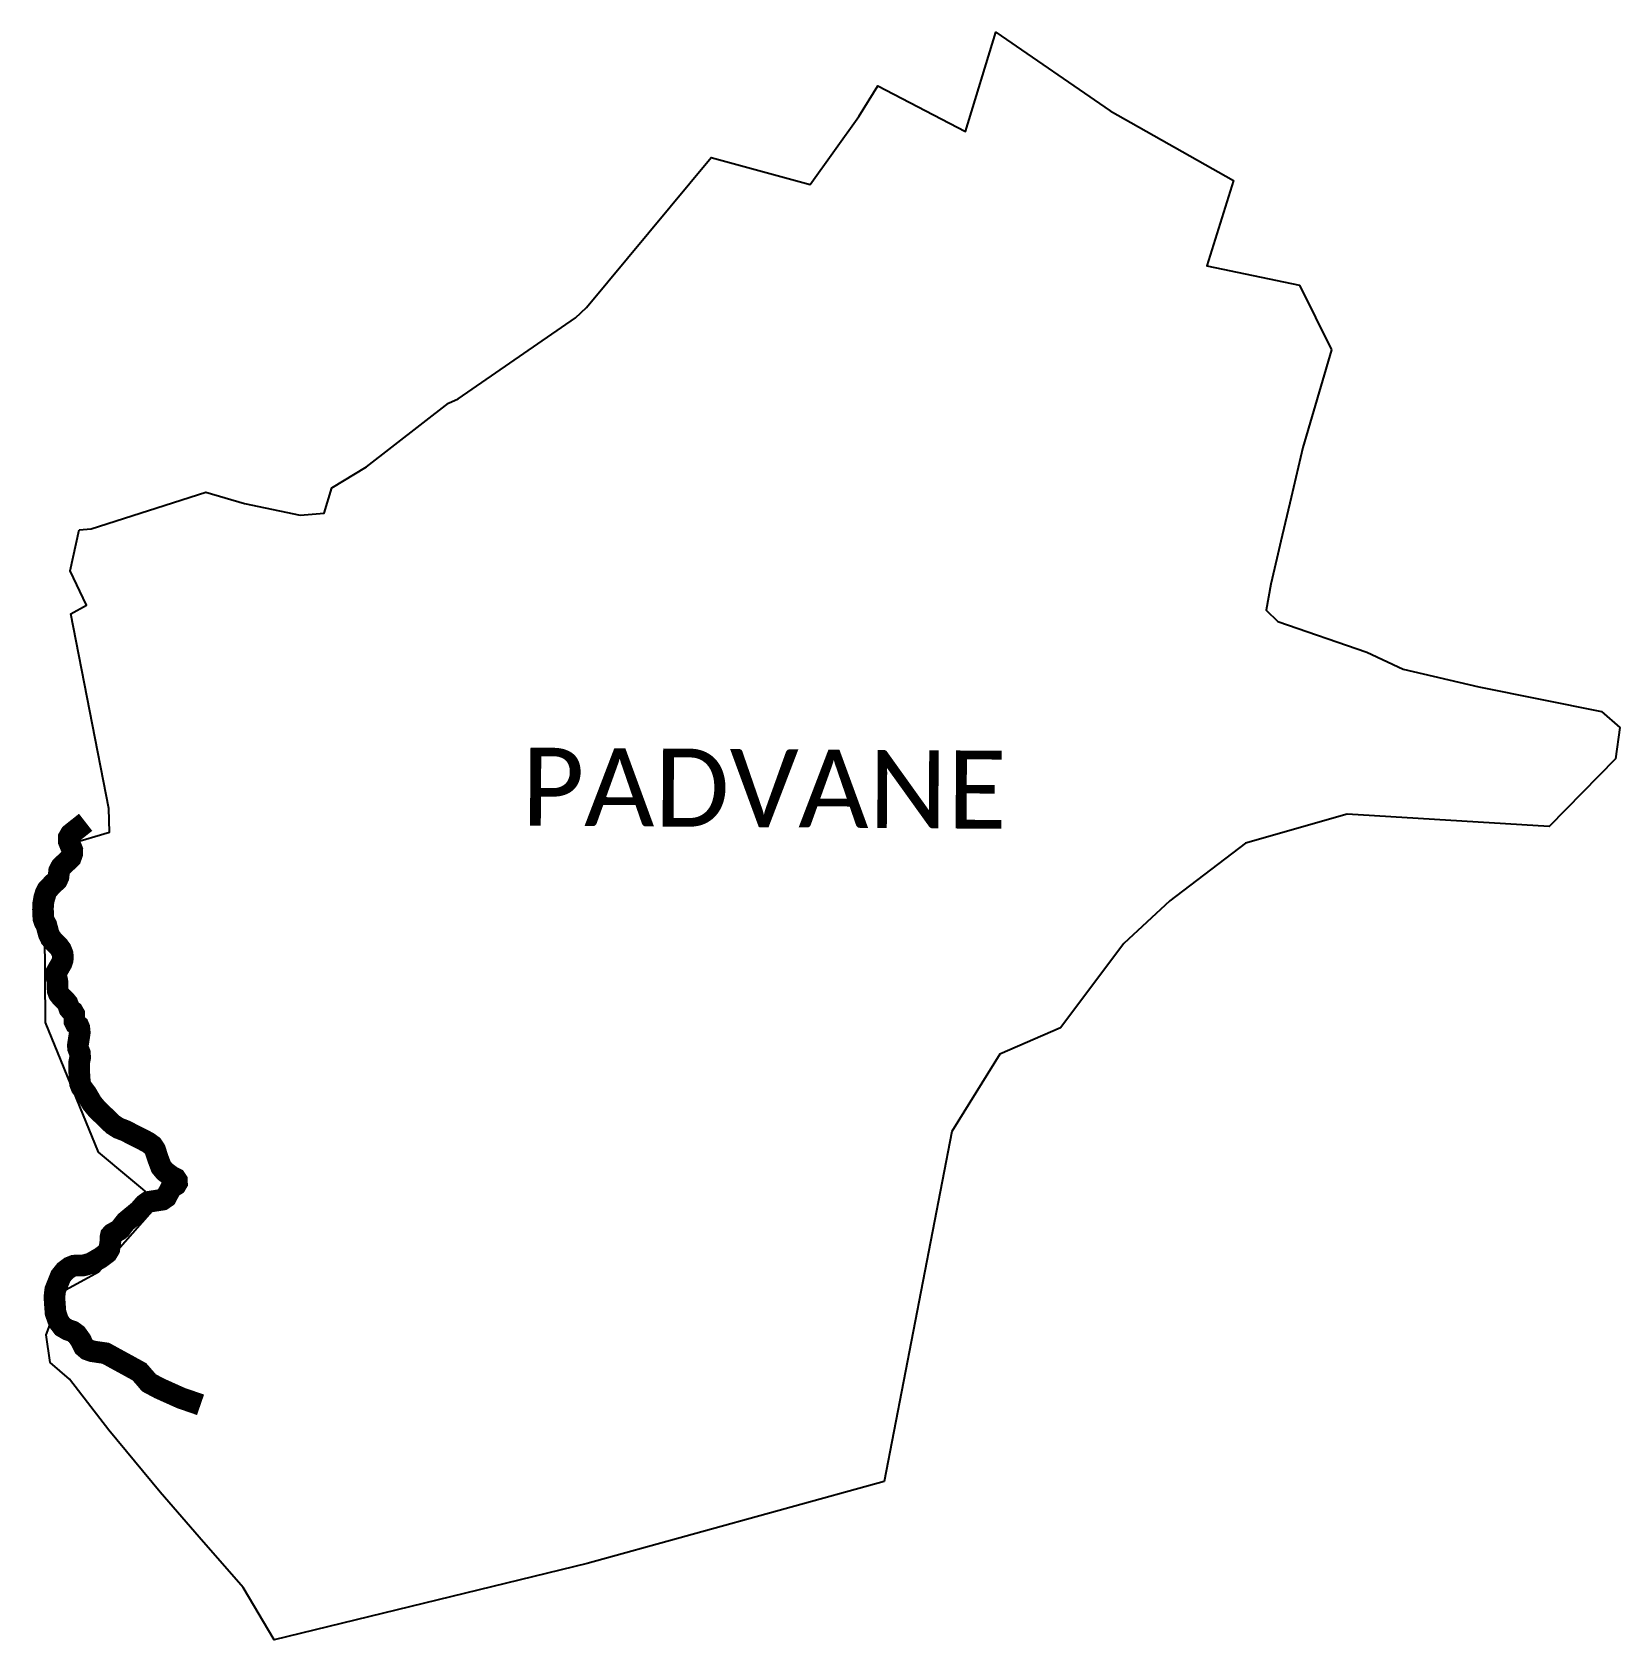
# Model space of a CAD drawing. Header units: metres. Extents: x 325423 to 329094, y 1812928 to 1816644.
import ezdxf

# ---------------------------------------------------------------- set-up
doc = ezdxf.new("R2010")
doc.units = ezdxf.units.M
for name, color, linetype in [('NATURALLY PROTECTED', 3, 'Continuous'), ('village', 4, 'Continuous'), ('VILLAGE NAME', 250, 'Continuous')]:
    doc.layers.add(name, color=color, linetype=linetype)

msp = doc.modelspace()

# ---------------------------------------------------------------- linework, layer by layer
at = {"layer": 'NATURALLY PROTECTED', "flags": 128}
msp.add_lwpolyline([(325547, 1814817.4, 50, 50, 0), (325542.5, 1814813.9, 50, 50, 0), (325532.3, 1814805.7, 50, 50, 0), (325522.7, 1814798.2, 50, 50, 0), (325512.6, 1814790.1, 50, 50, 0), (325508, 1814782.1, 50, 50, 0), (325508, 1814773.7, 50, 50, 0), (325512.2, 1814763.2, 50, 50, 0), (325516.2, 1814753.4, 50, 50, 0), (325515.9, 1814744.6, 50, 50, 0), (325512.6, 1814735.2, 50, 50, 0), (325501.4, 1814724.6, 50, 50, 0), (325490.7, 1814714.5, 50, 50, 0), (325485.8, 1814705, 50, 50, 0), (325485.2, 1814699.3, 50, 50, 0), (325484.3, 1814691.2, 50, 50, 0), (325480.7, 1814683.4, 50, 50, 0), (325471.6, 1814675.1, 50, 50, 0), (325462.6, 1814665.6, 50, 50, 0), (325458.6, 1814661.3, 50, 50, 0), (325454.6, 1814653.5, 50, 50, 0), (325451.5, 1814643.9, 50, 50, 0), (325448.7, 1814627.9, 50, 50, 0), (325448.4, 1814615.9, 50, 50, 0), (325449.3, 1814595.3, 50, 50, 0), (325451.7, 1814587.8, 50, 50, 0), (325456.3, 1814579.8, 50, 50, 0), (325458.6, 1814570.9, 50, 50, 0), (325461.5, 1814560.1, 50, 50, 0), (325466.2, 1814550, 50, 50, 0), (325472.8, 1814542.3, 50, 50, 0), (325484, 1814531.2, 50, 50, 0), (325489.9, 1814523.2, 50, 50, 0), (325493.8, 1814513.2, 50, 50, 0), (325494.6, 1814506.3, 50, 50, 0), (325493.9, 1814499, 50, 50, 0), (325491.5, 1814491.8, 50, 50, 0), (325486.4, 1814483, 50, 50, 0), (325482.5, 1814476.3, 50, 50, 0), (325478.7, 1814469.5, 50, 50, 0), (325477.8, 1814464.3, 50, 50, 0), (325480.6, 1814455.9, 50, 50, 0), (325482.1, 1814447.3, 50, 50, 0), (325481.7, 1814440, 50, 50, 0), (325482.5, 1814428.1, 50, 50, 0), (325485.1, 1814421.1, 50, 50, 0), (325491.1, 1814413.3, 50, 50, 0), (325500, 1814405, 50, 50, 0), (325505.1, 1814398.7, 50, 50, 0), (325507.4, 1814392.3, 50, 50, 0), (325509.5, 1814386.4, 50, 50, 0), (325512.1, 1814383.4, 50, 50, 0), (325517.3, 1814379.9, 50, 50, 0), (325520.6, 1814374.2, 50, 50, 0), (325520.9, 1814364.9, 50, 50, 0), (325521, 1814357.5, 50, 50, 0), (325524.1, 1814351.3, 50, 50, 0), (325530.6, 1814346.5, 50, 50, 0), (325532.5, 1814341.9, 50, 50, 0), (325533.5, 1814331.2, 50, 50, 0), (325530.6, 1814311.9, 50, 50, 0), (325529, 1814301.9, 50, 50, 0), (325529.5, 1814295.1, 50, 50, 0), (325533.7, 1814283.8, 50, 50, 0), (325534.4, 1814274, 50, 50, 0), (325532.3, 1814263.1, 50, 50, 0), (325531.7, 1814248.2, 50, 50, 0), (325532.9, 1814230, 50, 50, 0), (325533.9, 1814214.1, 50, 50, 0), (325537.2, 1814205.4, 50, 50, 0), (325548.9, 1814190.1, 50, 50, 0), (325556.7, 1814176.7, 50, 50, 0), (325561.5, 1814168.5, 50, 50, 0), (325572.8, 1814154.7, 50, 50, 0), (325590.2, 1814137.9, 50, 50, 0), (325610.2, 1814118.6, 50, 50, 0), (325623.2, 1814110.4, 50, 50, 0), (325638.3, 1814104.6, 50, 50, 0), (325670.3, 1814088.2, 50, 50, 0), (325690.6, 1814077.9, 50, 50, 0), (325701.5, 1814070, 50, 50, 0), (325707.5, 1814060.8, 50, 50, 0), (325715.2, 1814037.5, 50, 50, 0), (325721.6, 1814020.6, 50, 50, 0), (325724.4, 1814017.3, 50, 50, 0), (325730.4, 1814010.1, 50, 50, 0), (325745.7, 1813998.5, 50, 50, 0), (325755, 1813994, 50, 50, 0), (325758.1, 1813989.3, 50, 50, 0), (325758.3, 1813983.8, 50, 50, 0), (325755.7, 1813979.4, 50, 50, 0), (325746.9, 1813973.9, 50, 50, 0), (325742.1, 1813968, 50, 50, 0), (325737.5, 1813959.1, 50, 50, 0), (325733.2, 1813951, 50, 50, 0), (325724.7, 1813945.1, 50, 50, 0), (325720.7, 1813944.5, 50, 50, 0), (325714.2, 1813943.5, 50, 50, 0), (325702.9, 1813941.7, 50, 50, 0), (325691.5, 1813939.9, 50, 50, 0), (325683.1, 1813933.9, 50, 50, 0), (325670.4, 1813919.4, 50, 50, 0), (325651.8, 1813904.1, 50, 50, 0), (325640.1, 1813894.4, 50, 50, 0), (325632.6, 1813885, 50, 50, 0), (325627.6, 1813877.9, 50, 50, 0), (325624.1, 1813874.9, 50, 50, 0), (325617.5, 1813871.1, 50, 50, 0), (325608.6, 1813866.1, 50, 50, 0), (325605.4, 1813862.5, 50, 50, 0), (325604.3, 1813857.6, 50, 50, 0), (325604.4, 1813849, 50, 50, 0), (325601.8, 1813830.9, 50, 50, 0), (325596.5, 1813822.2, 50, 50, 0), (325581.7, 1813810.9, 50, 50, 0), (325558.9, 1813797.8, 50, 50, 0), (325542.1, 1813793.2, 50, 50, 0), (325528.3, 1813792.8, 50, 50, 0), (325520.2, 1813792.6, 50, 50, 0), (325510.4, 1813788.7, 50, 50, 0), (325499.3, 1813780.4, 50, 50, 0), (325489.3, 1813768, 50, 50, 0), (325483.1, 1813752.3, 50, 50, 0), (325476.8, 1813736.6, 50, 50, 0), (325474.8, 1813720.3, 50, 50, 0), (325476, 1813702.7, 50, 50, 0), (325477.5, 1813683.1, 50, 50, 0), (325484.6, 1813663.3, 50, 50, 0), (325493.8, 1813651.3, 50, 50, 0), (325505.3, 1813644.5, 50, 50, 0), (325516.7, 1813640.6, 50, 50, 0), (325526, 1813633.9, 50, 50, 0), (325535.8, 1813620.3, 50, 50, 0), (325543.1, 1813605.3, 50, 50, 0), (325551.1, 1813598.5, 50, 50, 0), (325562.6, 1813594.6, 50, 50, 0), (325579, 1813592.2, 50, 50, 0), (325593.3, 1813590.1, 50, 50, 0), (325616.3, 1813577.5, 50, 50, 0), (325645.2, 1813561.7, 50, 50, 0), (325671.4, 1813547.3, 50, 50, 0), (325684.1, 1813532.7, 50, 50, 0), (325693.4, 1813521.8, 50, 50, 0), (325717.6, 1813508.9, 50, 50, 0), (325767.3, 1813486.6, 50, 50, 0), (325812.7, 1813470.9, 0, 0, 0)], format="xyseb", dxfattribs=at)
at = {"layer": 'village'}
for points in [[(325532.2, 1815493.4), (325560, 1815496.1), (325824.7, 1815580.4), (325914.1, 1815554.2), (326042.9, 1815527.5), (326098.5, 1815532.3), (326116.3, 1815590.2), (326196.6, 1815639.2), (326385.9, 1815786.2), (326408.7, 1815796.1), (326679.6, 1815983.8), (326705.2, 1816007.6), (326993.6, 1816354.1), (327222.3, 1816291.6), (327334.8, 1816449.1), (327378.4, 1816520), (327581.6, 1816414.5), (327651.2, 1816643.8), (327916, 1816462.1), (328201.1, 1816300.6), (328139.5, 1816103.4), (328353.5, 1816059.2)], [(328353.5, 1816059.2), (328427.6, 1815909.6)], [(328427.6, 1815909.6), (328361.4, 1815683.7), (328334.4, 1815568.4), (328310.7, 1815467.5), (328301.2, 1815426.9), (328287.3, 1815367.5), (328276.8, 1815307.8), (328303.5, 1815281.7), (328509, 1815210.4), (328593, 1815171.5), (328768.2, 1815130.4), (329052, 1815073.9), (329094.1, 1815036.9), (329083.9, 1814964.1), (328931.1, 1814807.9), (328464, 1814836), (328229, 1814769.4), (328054, 1814635.7), (327947.1, 1814537.2), (327801.3, 1814342), (327660.9, 1814281.2), (327549.4, 1814103), (327393.6, 1813293.3), (326706.6, 1813104.4), (325983.1, 1812927.6), (325910.9, 1813048.4), (325809.2, 1813164.9), (325719.5, 1813269), (325601, 1813412.5), (325509.4, 1813530.2), (325465.4, 1813568.6), (325456, 1813632.3), (325493.8, 1813733), (325577, 1813778.6), (325716.8, 1813937.7), (325576.7, 1814054.6), (325454.2, 1814354.9), (325452.4, 1814566.2), (325513.4, 1814768.5), (325602.4, 1814794.3), (325600.8, 1814849.3), (325512.7, 1815298.9), (325548.7, 1815319.5), (325511, 1815398.3), (325532.2, 1815493.4)]]:
    msp.add_lwpolyline(points, dxfattribs=at)

# ---------------------------------------------------------------- texts
at = {"layer": 'VILLAGE NAME', "insert": (326555.4, 1814990.2), "char_height": 180.345, "attachment_point": 1, "rotation": 359.6139}
msp.add_mtext_dynamic_manual_height_columns('{\\fCalibri|b0|i0|c0|p34;PADVANE}', width=1779.605, gutter_width=901.7, heights=[0], dxfattribs=at)

doc.saveas('drawing.dxf')
